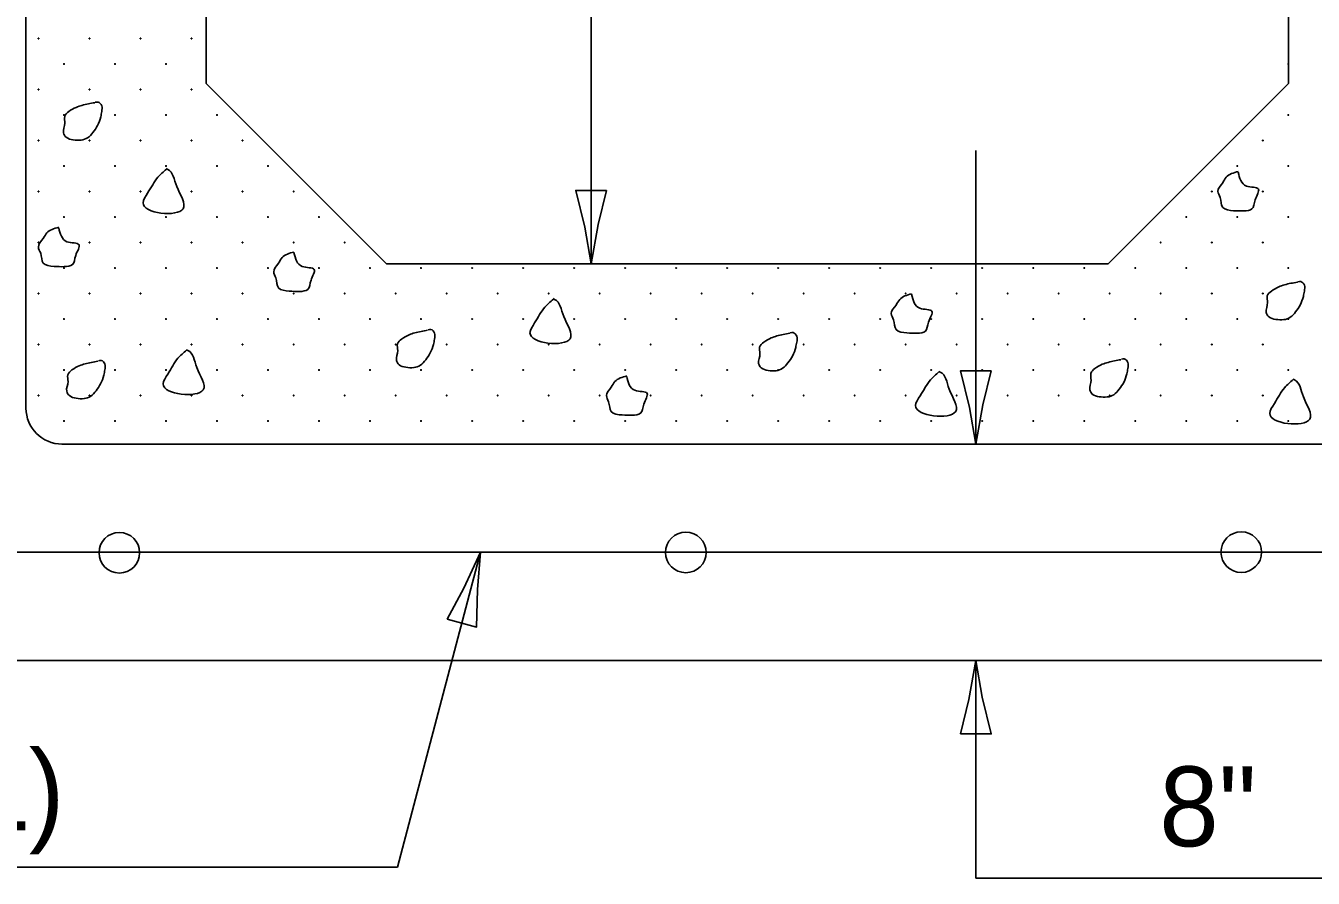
# Model space of a CAD drawing. Extents: x 0 to 2.83, y 0 to 1.83.
# Drawn here: x 1.0167 to 1.2214, y 0.2296 to 0.3652 of the extents above; entities that cross this region are included whole.
import ezdxf

# ---------------------------------------------------------------- set-up
doc = ezdxf.new("R2010")
doc.units = 0
for name, color, linetype in [('RD_Pr_Roadway_Dimensions', 7, 'Continuous'), ('RD_Pr_Roadway_Items', 7, 'Continuous'), ('RD_Pr_Roadway_Notes', 7, 'Continuous')]:
    doc.layers.add(name, color=color, linetype=linetype)

msp = doc.modelspace()

# ---------------------------------------------------------------- linework, layer by layer
at = {"layer": 'RD_Pr_Roadway_Dimensions'}
for p, q in [((1.10661, 0.32733), (1.10661, 0.43907)), ((1.16779, 0.29865), (1.16779, 0.34534)), ((1.16779, 0.2296), (1.16779, 0.26424)), ((1.16779, 0.22961), (1.23132, 0.22961))]:
    msp.add_line(p, q, dxfattribs=at)
for points in [[(1.10905, 0.33899), (1.10661, 0.339), (1.10417, 0.339), (1.1056, 0.33316), (1.10661, 0.32733), (1.10775, 0.33355)], [(1.17023, 0.31031), (1.16779, 0.31032), (1.16535, 0.31032), (1.16678, 0.30448), (1.16779, 0.29865), (1.16892, 0.30487)], [(1.16535, 0.25258), (1.16779, 0.25257), (1.17023, 0.25257), (1.1688, 0.25841), (1.16779, 0.26424), (1.16666, 0.25802)]]:
    msp.add_lwpolyline(points, close=True, dxfattribs=at)
at = {"layer": 'RD_Pr_Roadway_Items'}
for p, q in [((1.01673, 0.30438), (1.01673, 0.53096)), ((1.04542, 0.356), (1.04542, 0.47933)), ((1.2175, 0.356), (1.2175, 0.47933)), ((1.07409, 0.32733), (1.04542, 0.356)), ((1.2175, 0.356), (1.18881, 0.32733)), ((1.07409, 0.32733), (1.18881, 0.32733)), ((1.02247, 0.29865), (1.24043, 0.29865)), ((0.99953, 0.28145), (1.26338, 0.28145)), ((0.98232, 0.26424), (1.28058, 0.26424))]:
    msp.add_line(p, q, dxfattribs=at)
for centre, radius in [((1.01874, 0.36315), 0.0000574), ((1.02685, 0.36315), 0.0000574), ((1.03496, 0.36315), 0.0000574), ((1.04307, 0.36315), 0.0000574), ((1.02279, 0.3591), 0.0000574), ((1.0309, 0.3591), 0.0000574), ((1.03902, 0.3591), 0.0000574), ((1.21747, 0.3591), 0.0000574), ((1.01874, 0.35504), 0.0000574), ((1.02685, 0.35504), 0.0000574), ((1.03496, 0.35504), 0.0000574), ((1.04307, 0.35504), 0.0000574), ((1.02279, 0.35099), 0.0000574), ((1.0309, 0.35099), 0.0000574), ((1.03902, 0.35099), 0.0000574), ((1.04713, 0.35099), 0.0000574), ((1.21747, 0.35099), 0.0000574), ((1.01874, 0.34693), 0.0000574), ((1.02685, 0.34693), 0.0000574), ((1.03496, 0.34693), 0.0000574), ((1.04307, 0.34693), 0.0000574), ((1.05118, 0.34693), 0.0000574), ((1.21342, 0.34693), 0.0000574), ((1.02279, 0.34288), 0.0000574), ((1.0309, 0.34288), 0.0000574), ((1.03902, 0.34288), 0.0000574), ((1.04713, 0.34288), 0.0000574), ((1.05524, 0.34288), 0.0000574), ((1.20936, 0.34288), 0.0000574), ((1.21747, 0.34288), 0.0000574), ((1.01874, 0.33882), 0.0000574), ((1.02685, 0.33882), 0.0000574), ((1.03496, 0.33882), 0.0000574), ((1.04307, 0.33882), 0.0000574), ((1.05118, 0.33882), 0.0000574), ((1.0593, 0.33882), 0.0000574), ((1.20531, 0.33882), 0.0000574), ((1.21342, 0.33882), 0.0000574), ((1.02279, 0.33476), 0.0000574), ((1.0309, 0.33476), 0.0000574), ((1.03902, 0.33476), 0.0000574), ((1.04713, 0.33476), 0.0000574), ((1.05524, 0.33476), 0.0000574), ((1.06335, 0.33476), 0.0000574), ((1.20125, 0.33476), 0.0000574), ((1.20936, 0.33476), 0.0000574), ((1.21747, 0.33476), 0.0000574), ((1.01874, 0.33071), 0.0000574), ((1.02685, 0.33071), 0.0000574), ((1.03496, 0.33071), 0.0000574), ((1.04307, 0.33071), 0.0000574), ((1.05118, 0.33071), 0.0000574), ((1.0593, 0.33071), 0.0000574), ((1.06741, 0.33071), 0.0000574), ((1.19719, 0.33071), 0.0000574), ((1.20531, 0.33071), 0.0000574), ((1.21342, 0.33071), 0.0000574), ((1.02279, 0.32665), 0.0000574), ((1.0309, 0.32665), 0.0000574), ((1.03902, 0.32665), 0.0000574), ((1.04713, 0.32665), 0.0000574), ((1.05524, 0.32665), 0.0000574), ((1.06335, 0.32665), 0.0000574), ((1.07146, 0.32665), 0.0000574), ((1.07957, 0.32665), 0.0000574), ((1.08769, 0.32665), 0.0000574), ((1.0958, 0.32665), 0.0000574), ((1.10391, 0.32665), 0.0000574), ((1.11202, 0.32665), 0.0000574), ((1.12013, 0.32665), 0.0000574), ((1.12824, 0.32665), 0.0000574), ((1.13636, 0.32665), 0.0000574), ((1.14447, 0.32665), 0.0000574), ((1.15258, 0.32665), 0.0000574), ((1.16069, 0.32665), 0.0000574), ((1.1688, 0.32665), 0.0000574), ((1.17692, 0.32665), 0.0000574), ((1.18503, 0.32665), 0.0000574), ((1.19314, 0.32665), 0.0000574), ((1.20125, 0.32665), 0.0000574), ((1.20936, 0.32665), 0.0000574), ((1.21747, 0.32665), 0.0000574), ((1.01874, 0.3226), 0.0000574), ((1.02685, 0.3226), 0.0000574), ((1.03496, 0.3226), 0.0000574), ((1.04307, 0.3226), 0.0000574), ((1.05118, 0.3226), 0.0000574), ((1.0593, 0.3226), 0.0000574), ((1.06741, 0.3226), 0.0000574), ((1.07552, 0.3226), 0.0000574), ((1.08363, 0.3226), 0.0000574), ((1.09174, 0.3226), 0.0000574), ((1.09985, 0.3226), 0.0000574), ((1.10797, 0.3226), 0.0000574), ((1.11608, 0.3226), 0.0000574), ((1.12419, 0.3226), 0.0000574), ((1.1323, 0.3226), 0.0000574), ((1.14041, 0.3226), 0.0000574), ((1.14852, 0.3226), 0.0000574), ((1.15664, 0.3226), 0.0000574), ((1.16475, 0.3226), 0.0000574), ((1.17286, 0.3226), 0.0000574), ((1.18097, 0.3226), 0.0000574), ((1.18908, 0.3226), 0.0000574), ((1.19719, 0.3226), 0.0000574), ((1.20531, 0.3226), 0.0000574), ((1.21342, 0.3226), 0.0000574), ((1.02279, 0.31854), 0.0000574), ((1.0309, 0.31854), 0.0000574), ((1.03902, 0.31854), 0.0000574), ((1.04713, 0.31854), 0.0000574), ((1.05524, 0.31854), 0.0000574), ((1.06335, 0.31854), 0.0000574), ((1.07146, 0.31854), 0.0000574), ((1.07957, 0.31854), 0.0000574), ((1.08769, 0.31854), 0.0000574), ((1.0958, 0.31854), 0.0000574), ((1.10391, 0.31854), 0.0000574), ((1.11202, 0.31854), 0.0000574), ((1.12013, 0.31854), 0.0000574), ((1.12824, 0.31854), 0.0000574), ((1.13636, 0.31854), 0.0000574), ((1.14447, 0.31854), 0.0000574), ((1.15258, 0.31854), 0.0000574), ((1.16069, 0.31854), 0.0000574), ((1.1688, 0.31854), 0.0000574), ((1.17692, 0.31854), 0.0000574), ((1.18503, 0.31854), 0.0000574), ((1.19314, 0.31854), 0.0000574), ((1.20125, 0.31854), 0.0000574), ((1.20936, 0.31854), 0.0000574), ((1.21747, 0.31854), 0.0000574), ((1.01874, 0.31448), 0.0000574), ((1.02685, 0.31448), 0.0000574), ((1.03496, 0.31448), 0.0000574), ((1.04307, 0.31448), 0.0000574), ((1.05118, 0.31448), 0.0000574), ((1.0593, 0.31448), 0.0000574), ((1.06741, 0.31448), 0.0000574), ((1.07552, 0.31448), 0.0000574), ((1.08363, 0.31448), 0.0000574), ((1.09174, 0.31448), 0.0000574), ((1.09985, 0.31448), 0.0000574), ((1.10797, 0.31448), 0.0000574), ((1.11608, 0.31448), 0.0000574), ((1.12419, 0.31448), 0.0000574), ((1.1323, 0.31448), 0.0000574), ((1.14041, 0.31448), 0.0000574), ((1.14852, 0.31448), 0.0000574), ((1.15664, 0.31448), 0.0000574), ((1.16475, 0.31448), 0.0000574), ((1.17286, 0.31448), 0.0000574), ((1.18097, 0.31448), 0.0000574), ((1.18908, 0.31448), 0.0000574), ((1.19719, 0.31448), 0.0000574), ((1.20531, 0.31448), 0.0000574), ((1.21342, 0.31448), 0.0000574), ((1.02279, 0.31043), 0.0000574), ((1.0309, 0.31043), 0.0000574), ((1.03902, 0.31043), 0.0000574), ((1.04713, 0.31043), 0.0000574), ((1.05524, 0.31043), 0.0000574), ((1.06335, 0.31043), 0.0000574), ((1.07146, 0.31043), 0.0000574), ((1.07957, 0.31043), 0.0000574), ((1.08769, 0.31043), 0.0000574), ((1.0958, 0.31043), 0.0000574), ((1.10391, 0.31043), 0.0000574), ((1.11202, 0.31043), 0.0000574), ((1.12013, 0.31043), 0.0000574), ((1.12824, 0.31043), 0.0000574), ((1.13636, 0.31043), 0.0000574), ((1.14447, 0.31043), 0.0000574), ((1.15258, 0.31043), 0.0000574), ((1.16069, 0.31043), 0.0000574), ((1.1688, 0.31043), 0.0000574), ((1.17692, 0.31043), 0.0000574), ((1.18503, 0.31043), 0.0000574), ((1.19314, 0.31043), 0.0000574), ((1.20125, 0.31043), 0.0000574), ((1.20936, 0.31043), 0.0000574), ((1.21747, 0.31043), 0.0000574), ((1.01874, 0.30637), 0.0000574), ((1.02685, 0.30637), 0.0000574), ((1.03496, 0.30637), 0.0000574), ((1.04307, 0.30637), 0.0000574), ((1.05118, 0.30637), 0.0000574), ((1.0593, 0.30637), 0.0000574), ((1.06741, 0.30637), 0.0000574), ((1.07552, 0.30637), 0.0000574), ((1.08363, 0.30637), 0.0000574), ((1.09174, 0.30637), 0.0000574), ((1.09985, 0.30637), 0.0000574), ((1.10797, 0.30637), 0.0000574), ((1.11608, 0.30637), 0.0000574), ((1.12419, 0.30637), 0.0000574), ((1.1323, 0.30637), 0.0000574), ((1.14041, 0.30637), 0.0000574), ((1.14852, 0.30637), 0.0000574), ((1.15664, 0.30637), 0.0000574), ((1.16475, 0.30637), 0.0000574), ((1.17286, 0.30637), 0.0000574), ((1.18097, 0.30637), 0.0000574), ((1.18908, 0.30637), 0.0000574), ((1.19719, 0.30637), 0.0000574), ((1.20531, 0.30637), 0.0000574), ((1.21342, 0.30637), 0.0000574), ((1.02279, 0.30232), 0.0000574), ((1.0309, 0.30232), 0.0000574), ((1.03902, 0.30232), 0.0000574), ((1.04713, 0.30232), 0.0000574), ((1.05524, 0.30232), 0.0000574), ((1.06335, 0.30232), 0.0000574), ((1.07146, 0.30232), 0.0000574), ((1.07957, 0.30232), 0.0000574), ((1.08769, 0.30232), 0.0000574), ((1.0958, 0.30232), 0.0000574), ((1.10391, 0.30232), 0.0000574), ((1.11202, 0.30232), 0.0000574), ((1.12013, 0.30232), 0.0000574), ((1.12824, 0.30232), 0.0000574), ((1.13636, 0.30232), 0.0000574), ((1.14447, 0.30232), 0.0000574), ((1.15258, 0.30232), 0.0000574), ((1.16069, 0.30232), 0.0000574), ((1.1688, 0.30232), 0.0000574), ((1.17692, 0.30232), 0.0000574), ((1.18503, 0.30232), 0.0000574), ((1.19314, 0.30232), 0.0000574), ((1.20125, 0.30232), 0.0000574), ((1.20936, 0.30232), 0.0000574), ((1.21747, 0.30232), 0.0000574), ((1.03159, 0.28137), 0.00323), ((1.12167, 0.28142), 0.00323), ((1.21, 0.28147), 0.00323)]:
    msp.add_circle(centre, radius, dxfattribs=at)
msp.add_arc((1.02248, 0.30439), 0.00574, 180, 270, dxfattribs=at)
for points in [[(1.02768, 0.35294), (1.02565, 0.35252), (1.02473, 0.3522), (1.02355, 0.35153), (1.0229, 0.35075), (1.02293, 0.3497), (1.02273, 0.34813), (1.02314, 0.34745), (1.02424, 0.34703), (1.02551, 0.34699), (1.02654, 0.34736), (1.02739, 0.34822), (1.02813, 0.34933), (1.02863, 0.35069), (1.02878, 0.35153), (1.02878, 0.35247), (1.02821, 0.35304), (1.02775, 0.35301)], [(1.03907, 0.34239), (1.03772, 0.3411), (1.03609, 0.33857), (1.03536, 0.33703), (1.04174, 0.33608), (1.04071, 0.33964), (1.03928, 0.34234), (1.03902, 0.34246)], [(1.2095, 0.342), (1.2076, 0.3411), (1.20704, 0.34022), (1.20627, 0.33884), (1.20662, 0.33787), (1.20704, 0.3363), (1.20876, 0.33576), (1.2104, 0.33574), (1.2117, 0.33604), (1.2122, 0.33748), (1.21273, 0.33921), (1.21081, 0.33969), (1.2095, 0.34189)], [(1.02195, 0.33313), (1.02006, 0.33224), (1.01949, 0.33136), (1.01871, 0.32998), (1.01908, 0.329), (1.01949, 0.32744), (1.02121, 0.32692), (1.02284, 0.32687), (1.02415, 0.3272), (1.02465, 0.32864), (1.02518, 0.33036), (1.02326, 0.33084), (1.02195, 0.33305)], [(1.05936, 0.3292), (1.05747, 0.3283), (1.0569, 0.32742), (1.05613, 0.32604), (1.05648, 0.32507), (1.0569, 0.3235), (1.05862, 0.32298), (1.06026, 0.32292), (1.06156, 0.32326), (1.06207, 0.3247), (1.06259, 0.32642), (1.06067, 0.3269), (1.05936, 0.32911)], [(1.21892, 0.32439), (1.21688, 0.32398), (1.21597, 0.32365), (1.21479, 0.32298), (1.21412, 0.32221), (1.21418, 0.32116), (1.21397, 0.31959), (1.21438, 0.3189), (1.21548, 0.31849), (1.21674, 0.31844), (1.21778, 0.31881), (1.21864, 0.31967), (1.21935, 0.32077), (1.21987, 0.32214), (1.22003, 0.32298), (1.22003, 0.32393), (1.21946, 0.32449), (1.219, 0.32446)], [(1.10061, 0.32171), (1.09924, 0.32043), (1.09763, 0.31791), (1.09689, 0.31634), (1.10328, 0.31541), (1.10225, 0.31896), (1.10081, 0.32167), (1.10055, 0.32178)], [(1.15757, 0.32255), (1.15568, 0.32165), (1.1551, 0.32077), (1.15433, 0.3194), (1.15469, 0.31842), (1.1551, 0.31685), (1.15682, 0.31634), (1.15846, 0.31629), (1.15977, 0.31662), (1.16026, 0.31806), (1.1608, 0.31978), (1.15887, 0.32026), (1.15757, 0.32247)], [(1.08061, 0.31675), (1.07857, 0.31634), (1.07765, 0.31603), (1.07648, 0.31535), (1.07581, 0.31458), (1.07586, 0.31352), (1.07566, 0.31197), (1.07607, 0.31128), (1.07717, 0.31087), (1.07842, 0.31081), (1.07946, 0.31118), (1.08031, 0.31206), (1.08104, 0.31315), (1.08154, 0.31451), (1.08171, 0.31535), (1.08171, 0.3163), (1.08113, 0.31687), (1.08068, 0.31682)], [(1.13821, 0.31627), (1.13615, 0.31586), (1.13525, 0.31553), (1.13408, 0.31486), (1.1334, 0.31408), (1.13346, 0.31303), (1.13325, 0.31147), (1.13366, 0.31078), (1.13477, 0.31036), (1.13602, 0.31032), (1.13705, 0.3107), (1.13789, 0.31156), (1.13864, 0.31266), (1.13914, 0.31402), (1.13931, 0.31486), (1.13931, 0.3158), (1.13873, 0.31638), (1.13828, 0.31634)], [(1.04228, 0.31359), (1.04091, 0.31231), (1.03929, 0.30978), (1.03856, 0.30821), (1.04494, 0.30729), (1.04391, 0.31083), (1.04248, 0.31355), (1.04222, 0.31365)], [(1.02818, 0.31183), (1.02613, 0.31141), (1.02522, 0.31111), (1.02405, 0.31044), (1.02338, 0.30967), (1.02343, 0.30859), (1.02322, 0.30705), (1.02364, 0.30636), (1.02473, 0.30595), (1.026, 0.30589), (1.02703, 0.30625), (1.02789, 0.30713), (1.02861, 0.30823), (1.02912, 0.30959), (1.02929, 0.31044), (1.02929, 0.31139), (1.02871, 0.31195), (1.02825, 0.3119)], [(1.19086, 0.31207), (1.18883, 0.31165), (1.1879, 0.31135), (1.18673, 0.31068), (1.18608, 0.3099), (1.18611, 0.30883), (1.1859, 0.30729), (1.18631, 0.3066), (1.18742, 0.30619), (1.18869, 0.30614), (1.18973, 0.30649), (1.19057, 0.30737), (1.1913, 0.30847), (1.19181, 0.30984), (1.19196, 0.31068), (1.19196, 0.31163), (1.19139, 0.31219), (1.19093, 0.31214)], [(1.11227, 0.3095), (1.1104, 0.30861), (1.10982, 0.30773), (1.10904, 0.30636), (1.1094, 0.30537), (1.10982, 0.30381), (1.11154, 0.30328), (1.11317, 0.30324), (1.11447, 0.30356), (1.11498, 0.305), (1.11551, 0.30672), (1.11358, 0.3072), (1.11227, 0.30941)], [(1.16192, 0.31014), (1.16058, 0.30887), (1.15894, 0.30634), (1.1582, 0.30477), (1.16458, 0.30384), (1.16355, 0.30739), (1.16213, 0.31011), (1.16188, 0.31021)], [(1.21825, 0.3089), (1.2169, 0.30763), (1.21526, 0.30511), (1.21453, 0.30354), (1.2209, 0.30261), (1.21987, 0.30615), (1.21846, 0.30887), (1.21821, 0.30898)]]:
    msp.add_spline(points, degree=3, dxfattribs=at)
at = {"layer": 'RD_Pr_Roadway_Notes'}
for p in [(1.08903, 0.28144), (0.76499, 0.23139)]:
    msp.add_line(p, (1.07581, 0.23139), dxfattribs=at)
msp.add_lwpolyline([(1.0837, 0.27079), (1.08605, 0.27016), (1.08841, 0.26954), (1.08852, 0.27555), (1.08903, 0.28144), (1.08635, 0.27572)], close=True, dxfattribs=at)

# ---------------------------------------------------------------- texts
at = {"layer": 'RD_Pr_Roadway_Dimensions'}
msp.add_text('8"', height=0.0127, dxfattribs=at).set_placement((1.19696, 0.23468))
at = {"layer": 'RD_Pr_Roadway_Notes'}
msp.add_text('2-#5E (#15M) S BARS (TYPICAL)', height=0.0127, dxfattribs=at).set_placement((0.76521, 0.23724))

doc.saveas('drawing.dxf')
